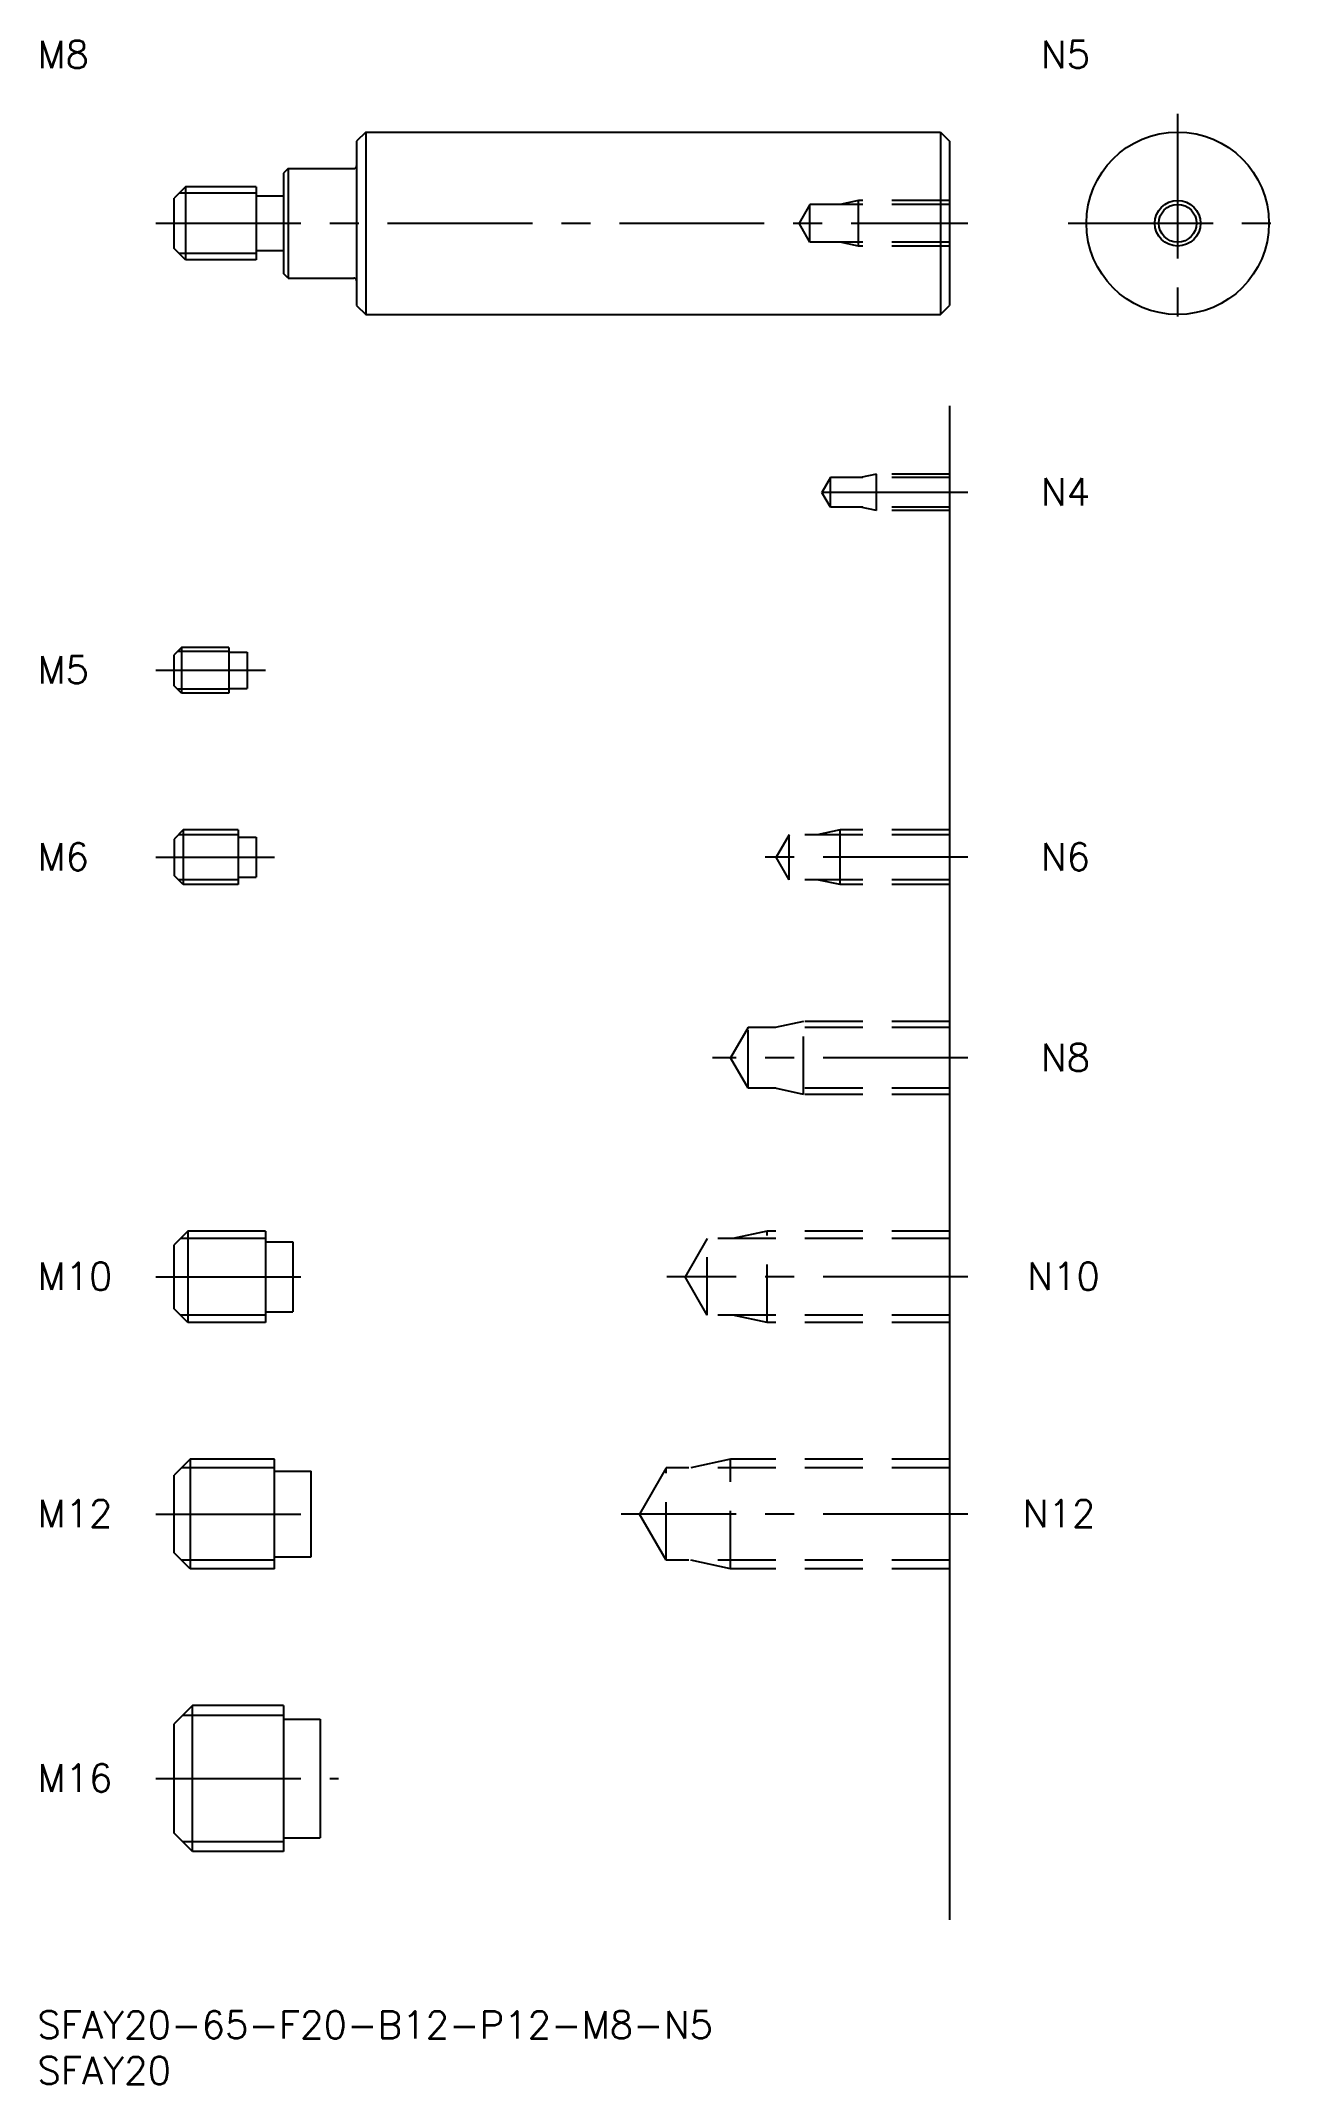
# Model space of a CAD drawing. Extents: x 0 to 137, y -8 to 216.
import ezdxf

# ---------------------------------------------------------------- set-up
doc = ezdxf.new("R2010")
doc.units = 0
doc.header["$LTSCALE"] = 0.5
doc.linetypes.add('CENTER', pattern=[50.8, 31.75, -6.35, 6.35, -6.35])
doc.linetypes.add('DASHED', pattern=[19.05, 12.7, -6.35])
for name, color, linetype in [('MSM_CENTER', 1, 'CENTER'), ('MSM_CONTINUOUS', 7, 'CONTINUOUS'), ('MSM_DASHED', 4, 'DASHED'), ('MSM_NARROW', 5, 'CONTINUOUS'), ('MSM_PART_NUMBER', 7, 'CONTINUOUS')]:
    doc.layers.add(name, color=color, linetype=linetype)
doc.styles.get("Standard").update_dxf_attribs({"font": 'txt.shx', "height": 1, "bigfont": 'bigfont.shx'})

# ---------------------------------------------------------------- blocks, each defined once
blk = doc.blocks.new('*U14')
at = {"layer": 'MSM_PART_NUMBER'}
blk.add_text('SFAY20-65-F20-B12-P12-M8-N5', height=3, dxfattribs=at).set_placement((0, -3))
blk = doc.blocks.new('*U15')
at = {"layer": 'MSM_PART_NUMBER'}
blk.add_text('SFAY20', height=3, dxfattribs=at).set_placement((0, -8))
blk = doc.blocks.new('*U16')
at = {"layer": 'MSM_PART_NUMBER'}
blk.add_text('M16', height=3, dxfattribs=at).set_placement((0, 24.06))
blk = doc.blocks.new('*U17')
at = {"layer": 'MSM_PART_NUMBER'}
blk.add_text('M12', height=3, dxfattribs=at).set_placement((0, 53.06))
blk = doc.blocks.new('*U18')
at = {"layer": 'MSM_PART_NUMBER'}
blk.add_text('M10', height=3, dxfattribs=at).set_placement((0, 79.06))
blk = doc.blocks.new('*U19')
at = {"layer": 'MSM_PART_NUMBER'}
blk.add_text('M6', height=3, dxfattribs=at).set_placement((0, 125.06))
blk = doc.blocks.new('*U20')
at = {"layer": 'MSM_PART_NUMBER'}
blk.add_text('N12', height=3, dxfattribs=at).set_placement((108, 53.06))
blk = doc.blocks.new('*U21')
at = {"layer": 'MSM_PART_NUMBER'}
blk.add_text('N10', height=3, dxfattribs=at).set_placement((108.5, 79.06))
blk = doc.blocks.new('*U22')
at = {"layer": 'MSM_PART_NUMBER'}
blk.add_text('N8', height=3, dxfattribs=at).set_placement((110, 103.06))
blk = doc.blocks.new('*U23')
at = {"layer": 'MSM_PART_NUMBER'}
blk.add_text('N6', height=3, dxfattribs=at).set_placement((110, 125.06))
blk = doc.blocks.new('*U24')
at = {"layer": 'MSM_PART_NUMBER'}
blk.add_text('N4', height=3, dxfattribs=at).set_placement((110, 165.06))
blk = doc.blocks.new('*U25')
at = {"layer": 'MSM_PART_NUMBER'}
blk.add_text('M8', height=3, dxfattribs=at).set_placement((0, 213))
blk = doc.blocks.new('*U26')
at = {"layer": 'MSM_PART_NUMBER'}
blk.add_text('N5', height=3, dxfattribs=at).set_placement((110, 213))
blk = doc.blocks.new('*U27')
at = {"layer": 'MSM_PART_NUMBER'}
blk.add_text('M5', height=3, dxfattribs=at).set_placement((0, 145.56))

msp = doc.modelspace()

# ---------------------------------------------------------------- linework, layer by layer
at = {"layer": 'MSM_CENTER'}
for p, q in [((125, 208), (125, 184)), ((13, 196), (102, 196)), ((113, 196), (137, 196)), ((102, 166.5), (84, 166.5)), ((13, 147), (25, 147)), ((13, 126.5), (26, 126.5)), ((102, 126.5), (79, 126.5)), ((102, 104.5), (74, 104.5)), ((13, 80.5), (30, 80.5)), ((102, 80.5), (69, 80.5)), ((13, 54.5), (32, 54.5)), ((102, 54.5), (64, 54.5)), ((13, 25.5), (33, 25.5))]:
    msp.add_line(p, q, dxfattribs=at)
at = {"layer": 'MSM_CONTINUOUS'}
for p, q in [((36, 206), (35, 205)), ((35, 205), (35, 187)), ((36, 206), (99, 206)), ((36, 206), (36, 186)), ((99, 206), (99, 186)), ((99, 206), (100, 205)), ((100, 205), (100, 187)), ((27.5, 202), (27, 201.5)), ((27.5, 202), (27.5, 190)), ((27.5, 202), (34.7, 202)), ((16.25, 200), (15, 198.75)), ((24, 200), (16.25, 200)), ((16.25, 200), (16.25, 192)), ((24, 200), (24, 192)), ((27, 201.5), (27, 190.5)), ((15, 193.25), (15, 198.75)), ((24, 199), (27, 199)), ((16.25, 192), (15, 193.25)), ((24, 193), (27, 193)), ((24, 192), (16.25, 192)), ((27.5, 190), (27, 190.5)), ((27.5, 190), (34.7, 190)), ((35, 187), (36, 186)), ((36, 186), (99, 186)), ((99, 186), (100, 187)), ((100, 176), (100, 10)), ((15.8, 149.5), (15, 148.7)), ((15, 145.3), (15, 148.7)), ((21, 149.5), (15.8, 149.5)), ((15.8, 149.5), (15.8, 144.5)), ((21, 149.5), (21, 144.5)), ((21, 149), (23, 149)), ((23, 149), (23, 145)), ((15.8, 144.5), (15, 145.3)), ((21, 144.5), (15.8, 144.5)), ((21, 145), (23, 145)), ((16, 129.5), (15, 128.5)), ((15, 128.5), (15, 124.5)), ((22, 129.5), (16, 129.5)), ((16, 129.5), (16, 123.5)), ((22, 129.5), (22, 123.5)), ((22, 128.7), (24, 128.7)), ((24, 128.7), (24, 124.3)), ((16, 123.5), (15, 124.5)), ((22, 123.5), (16, 123.5)), ((22, 124.3), (24, 124.3)), ((16.5, 85.5), (15, 84)), ((25, 85.5), (16.5, 85.5)), ((16.5, 85.5), (16.5, 75.5)), ((25, 85.5), (25, 75.5)), ((15, 77), (15, 84)), ((25, 84.35), (28, 84.35)), ((28, 84.35), (28, 76.65)), ((16.5, 75.5), (15, 77)), ((25, 76.65), (28, 76.65)), ((25, 75.5), (16.5, 75.5)), ((16.75, 60.5), (15, 58.75)), ((26, 60.5), (16.75, 60.5)), ((16.75, 60.5), (16.75, 48.5)), ((26, 48.5), (26, 60.5)), ((15, 50.25), (15, 58.75)), ((26, 59.2), (30, 59.2)), ((30, 49.8), (30, 59.2)), ((16.75, 48.5), (15, 50.25)), ((26, 49.8), (30, 49.8)), ((26, 48.5), (16.75, 48.5)), ((17, 33.5), (15, 31.5)), ((15, 19.5), (15, 31.5)), ((27, 33.5), (17, 33.5)), ((17, 17.5), (17, 33.5)), ((27, 33.5), (27, 17.5)), ((27, 32), (31, 32)), ((31, 32), (31, 19)), ((17, 17.5), (15, 19.5)), ((27, 19), (31, 19)), ((27, 17.5), (17, 17.5))]:
    msp.add_line(p, q, dxfattribs=at)
for radius in [10, 2.07]:
    msp.add_circle((125, 196), radius, dxfattribs=at)
for centre, start, end in [((34.7, 202.3), 270, 0), ((34.7, 189.7), 0, 90)]:
    msp.add_arc(centre, 0.3, start, end, dxfattribs=at)
at = {"layer": 'MSM_DASHED'}
for p, q in [((84.69, 198.07), (83.5, 196)), ((100, 198.07), (84.69, 198.07)), ((84.69, 193.93), (84.69, 198.07)), ((90, 198.5), (88, 198.07)), ((100, 198.5), (90, 198.5)), ((90, 193.5), (90, 198.5)), ((84.69, 193.93), (83.5, 196)), ((100, 193.93), (84.69, 193.93)), ((90, 193.5), (88, 193.93)), ((100, 193.5), (90, 193.5)), ((86.94, 168.12), (86, 166.5)), ((100, 168.12), (86.94, 168.12)), ((86.94, 164.88), (86.94, 168.12)), ((92, 168.5), (90.25, 168.12)), ((100, 168.5), (92, 168.5)), ((92, 164.5), (92, 168.5)), ((86.94, 164.88), (86, 166.5)), ((100, 164.88), (86.94, 164.88)), ((92, 164.5), (90.25, 164.88)), ((100, 164.5), (92, 164.5)), ((82.42, 128.96), (81, 126.5)), ((100, 128.96), (82.42, 128.96)), ((82.42, 124.04), (82.42, 128.96)), ((88, 129.5), (85.5, 128.96)), ((100, 129.5), (88, 129.5)), ((88, 123.5), (88, 129.5)), ((82.42, 124.04), (81, 126.5)), ((100, 124.04), (82.42, 124.04)), ((88, 123.5), (85.5, 124.04)), ((100, 123.5), (88, 123.5)), ((77.92, 107.82), (76, 104.5)), ((77.92, 101.18), (77.92, 107.82)), ((100, 107.82), (77.92, 107.82)), ((84, 108.5), (80.88, 107.82)), ((84, 100.5), (84, 108.5)), ((100, 108.5), (84, 108.5)), ((77.92, 101.18), (76, 104.5)), ((100, 101.18), (77.92, 101.18)), ((84, 100.5), (80.88, 101.18)), ((100, 100.5), (84, 100.5)), ((80, 85.5), (76.25, 84.69)), ((80, 75.5), (80, 85.5)), ((100, 85.5), (80, 85.5)), ((73.42, 84.69), (71, 80.5)), ((73.42, 76.31), (73.42, 84.69)), ((100, 84.69), (73.42, 84.69)), ((73.42, 76.31), (71, 80.5)), ((100, 76.31), (73.42, 76.31)), ((80, 75.5), (76.25, 76.31)), ((100, 75.5), (80, 75.5)), ((76, 60.5), (71.63, 59.55)), ((76, 48.5), (76, 60.5)), ((100, 60.5), (76, 60.5)), ((68.92, 59.55), (66, 54.5)), ((68.92, 49.45), (68.92, 59.55)), ((100, 59.55), (68.92, 59.55)), ((68.92, 49.45), (66, 54.5)), ((100, 49.45), (68.92, 49.45)), ((76, 48.5), (71.63, 49.45)), ((100, 48.5), (76, 48.5))]:
    msp.add_line(p, q, dxfattribs=at)
at = {"layer": 'MSM_NARROW'}
for p, q in [((24, 199.32), (15.57, 199.32)), ((24, 192.68), (15.57, 192.68)), ((21, 149.07), (15.37, 149.07)), ((21, 144.93), (15.37, 144.93)), ((22, 128.96), (15.46, 128.96)), ((22, 124.04), (15.46, 124.04)), ((25, 84.69), (15.69, 84.69)), ((25, 76.31), (15.69, 76.31)), ((26, 59.55), (15.8, 59.55)), ((26, 49.45), (15.8, 49.45)), ((27, 32.42), (15.92, 32.42)), ((27, 18.58), (15.92, 18.58))]:
    msp.add_line(p, q, dxfattribs=at)
msp.add_circle((125, 196), 2.5, dxfattribs=at)

# ---------------------------------------------------------------- block references
at = {"layer": 'MSM_CONTINUOUS'}
for name in ['*U25', '*U26', '*U24', '*U27', '*U19', '*U23', '*U22', '*U18', '*U21', '*U17', '*U20', '*U16', '*U14', '*U15']:
    msp.add_blockref(name, (0, 0), dxfattribs=at)

doc.saveas('drawing.dxf')
